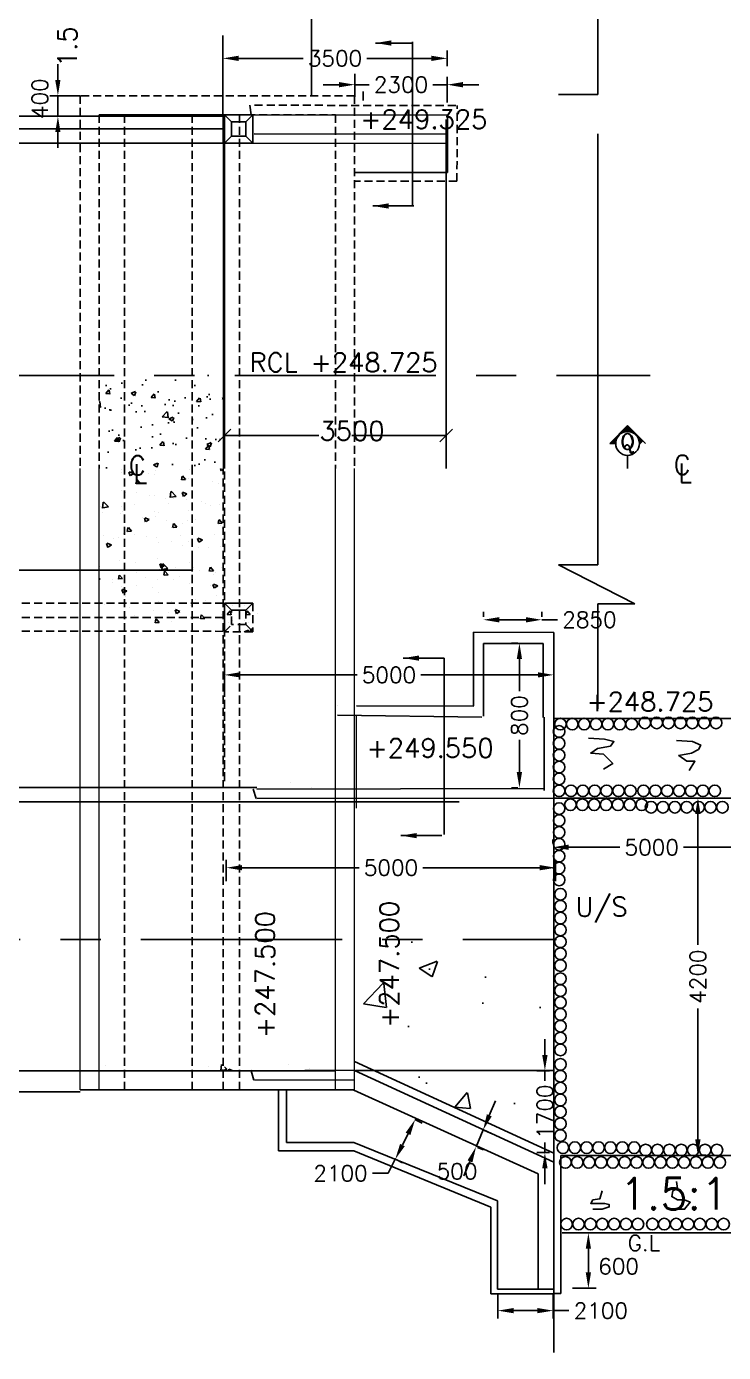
# Model space of a CAD drawing. Header units: inches. Extents: x 51525 to 54746, y 80446 to 81529.
# Drawn here: x 51832.6 to 51942.6, y 81118.7 to 81328 of the extents above; entities that cross this region are included whole.
import ezdxf
from ezdxf.enums import TextEntityAlignment as Align

# ---------------------------------------------------------------- set-up
doc = ezdxf.new("R2010")
doc.units = ezdxf.units.IN
doc.header["$MEASUREMENT"] = 0
doc.linetypes.add('CENTER', pattern=[50.8, 31.75, -6.35, 6.35, -6.35])
doc.linetypes.add('DASHED2', pattern=[9.525, 6.35, -3.175])
doc.layers.add('CENTER LINE', color=1, linetype='CENTER')
doc.layers.add('text', color=6, linetype='Continuous')
doc.styles.add('RC', font='romanc.shx')
doc.styles.add('rs', font='romans.shx')
doc.styles.get("Standard").update_dxf_attribs({"font": 'romans.shx'})
doc.dimstyles.new('ISO-25', dxfattribs={"dimtxt": 2.5, "dimasz": 2.5, "dimexe": 1.25, "dimexo": 0.625, "dimtad": 1, "dimtxsty": 'Standard', "dimcen": 2.5, "dimadec": 0, "dimazin": 0, "dimtfac": 1, "dimtmove": 0, "dimatfit": 3, "dimfxl": 1, "dimarcsym": 0})

# ---------------------------------------------------------------- blocks, each defined once
blk = doc.blocks.new('*D273')
at = {"color": 0, "lineweight": -2, "transparency": 16777216}
for p, q in [((51837.51, 81319.62), (51837.51, 81322.12)), ((51838, 81317.12), (51836.26, 81317.12)), ((51837.51, 81313.87), (51837.51, 81317.12)), ((51838.05, 81313.87), (51836.26, 81313.87)), ((51837.51, 81311.37), (51837.51, 81308.87))]:
    blk.add_line(p, q, dxfattribs=at)
at = {"color": 0, "transparency": 16777216}
for points in [[(51837.09, 81319.62), (51837.92, 81319.62), (51837.51, 81317.12)], [(51837.09, 81311.37), (51837.92, 81311.37), (51837.51, 81313.87)]]:
    blk.add_solid(points, dxfattribs=at)
at = {"color": 0, "transparency": 16777216, "insert": (51834.67, 81316.65), "char_height": 2.5, "attachment_point": 5, "rotation": 90}
blk.add_mtext('400', dxfattribs=at)
blk = doc.blocks.new('*D283')
at = {"color": 0, "lineweight": -2, "transparency": 16777216}
for p, q in [((51863.79, 81223.58), (51863.79, 81226.94)), ((51915.78, 81223.58), (51915.78, 81226.94)), ((51866.29, 81225.69), (51884.75, 81225.69)), ((51913.28, 81225.69), (51894.81, 81225.69))]:
    blk.add_line(p, q, dxfattribs=at)
at = {"color": 0, "transparency": 16777216}
for points in [[(51866.29, 81226.11), (51866.29, 81225.28), (51863.79, 81225.69)], [(51913.28, 81226.11), (51913.28, 81225.28), (51915.78, 81225.69)]]:
    blk.add_solid(points, dxfattribs=at)
at = {"color": 0, "transparency": 16777216, "insert": (51889.78, 81225.69), "char_height": 2.5, "attachment_point": 5}
blk.add_mtext('5000', dxfattribs=at)
blk = doc.blocks.new('*D286')
at = {"color": 0, "lineweight": -2, "transparency": 16777216}
for p, q in [((51915.66, 81199.1), (51915.66, 81199.73)), ((51946.86, 81199.1), (51946.86, 81199.73)), ((51918.16, 81198.48), (51926.23, 81198.48)), ((51944.36, 81198.48), (51936.29, 81198.48))]:
    blk.add_line(p, q, dxfattribs=at)
at = {"color": 0, "transparency": 16777216}
for points in [[(51918.16, 81198.9), (51918.16, 81198.06), (51915.66, 81198.48)], [(51944.36, 81198.9), (51944.36, 81198.06), (51946.86, 81198.48)]]:
    blk.add_solid(points, dxfattribs=at)
at = {"color": 0, "transparency": 16777216, "insert": (51931.26, 81198.48), "char_height": 2.5, "attachment_point": 5}
blk.add_mtext('5000', dxfattribs=at)
blk = doc.blocks.new('*D289')
at = {"color": 0, "lineweight": -2, "transparency": 16777216}
for p, q in [((51864.1, 81193.14), (51864.1, 81196.5)), ((51916.09, 81193.14), (51916.09, 81196.5)), ((51866.6, 81195.25), (51885.07, 81195.25)), ((51913.59, 81195.25), (51895.12, 81195.25))]:
    blk.add_line(p, q, dxfattribs=at)
at = {"color": 0, "transparency": 16777216}
for points in [[(51866.6, 81195.67), (51866.6, 81194.84), (51864.1, 81195.25)], [(51913.59, 81195.67), (51913.59, 81194.84), (51916.09, 81195.25)]]:
    blk.add_solid(points, dxfattribs=at)
at = {"color": 0, "transparency": 16777216, "insert": (51890.1, 81195.25), "char_height": 2.5, "attachment_point": 5}
blk.add_mtext('5000', dxfattribs=at)
blk = doc.blocks.new('*D295')
at = {"color": 0, "lineweight": -2, "transparency": 16777216}
for p, q in [((51939.14, 81206.25), (51939.79, 81206.25)), ((51938.54, 81203.75), (51938.54, 81183.08)), ((51938.54, 81152.35), (51938.54, 81173.02)), ((51939.14, 81149.85), (51939.79, 81149.85))]:
    blk.add_line(p, q, dxfattribs=at)
at = {"color": 0, "transparency": 16777216}
for points in [[(51938.12, 81203.75), (51938.96, 81203.75), (51938.54, 81206.25)], [(51938.12, 81152.35), (51938.96, 81152.35), (51938.54, 81149.85)]]:
    blk.add_solid(points, dxfattribs=at)
at = {"color": 0, "transparency": 16777216, "insert": (51938.54, 81178.05), "char_height": 2.5, "attachment_point": 5, "rotation": 90}
blk.add_mtext('4200', dxfattribs=at)
blk = doc.blocks.new('*D302')
at = {"color": 0, "lineweight": -2, "transparency": 16777216}
for p, q in [((51906.96, 81128.04), (51906.96, 81124.08)), ((51915.69, 81128.04), (51915.69, 81124.08)), ((51909.46, 81125.33), (51913.19, 81125.33)), ((51915.69, 81125.33), (51918.19, 81125.33))]:
    blk.add_line(p, q, dxfattribs=at)
at = {"color": 0, "transparency": 16777216}
for points in [[(51909.46, 81125.75), (51909.46, 81124.92), (51906.96, 81125.33)], [(51913.19, 81125.75), (51913.19, 81124.92), (51915.69, 81125.33)]]:
    blk.add_solid(points, dxfattribs=at)
at = {"color": 0, "transparency": 16777216, "insert": (51923.22, 81125.33), "char_height": 2.5, "attachment_point": 5}
blk.add_mtext('2100', dxfattribs=at)
blk = doc.blocks.new('*D305')
at = {"color": 0, "lineweight": -2, "transparency": 16777216}
for p, q in [((51904.68, 81234.87), (51904.68, 81235.64)), ((51907.18, 81234.39), (51911.39, 81234.39)), ((51913.89, 81234.87), (51913.89, 81235.64)), ((51913.89, 81234.39), (51916.39, 81234.39))]:
    blk.add_line(p, q, dxfattribs=at)
at = {"color": 0, "transparency": 16777216}
for points in [[(51907.18, 81234.81), (51907.18, 81233.97), (51904.68, 81234.39)], [(51911.39, 81234.81), (51911.39, 81233.97), (51913.89, 81234.39)]]:
    blk.add_solid(points, dxfattribs=at)
at = {"color": 0, "transparency": 16777216, "insert": (51921.42, 81234.39), "char_height": 2.5, "attachment_point": 5}
blk.add_mtext('2850', dxfattribs=at)
blk = doc.blocks.new('*D318')
at = {"color": 0, "lineweight": -2, "transparency": 16777216}
for p, q in [((51893.84, 81155.52), (51895.02, 81154.93)), ((51892.79, 81153.25), (51891.9, 81151.48)), ((51890.78, 81149.24), (51889.66, 81147.01)), ((51890.71, 81149.28), (51891.9, 81148.68)), ((51889.66, 81147.01), (51887.16, 81147.01))]:
    blk.add_line(p, q, dxfattribs=at)
at = {"color": 0, "transparency": 16777216}
for points in [[(51892.41, 81153.44), (51893.16, 81153.06), (51893.9, 81155.49)], [(51891.53, 81151.67), (51892.27, 81151.29), (51890.78, 81149.24)]]:
    blk.add_solid(points, dxfattribs=at)
at = {"color": 0, "transparency": 16777216, "insert": (51882.13, 81147.01), "char_height": 2.5, "attachment_point": 5}
blk.add_mtext('2100', dxfattribs=at)
blk = doc.blocks.new('*D319')
at = {"color": 0, "lineweight": -2, "transparency": 16777216}
for p, q in [((51905.61, 81156.16), (51906.58, 81158.47)), ((51904.64, 81153.85), (51903.53, 81151.2)), ((51904.86, 81153.76), (51905.8, 81153.37)), ((51903.75, 81151.11), (51904.68, 81150.72)), ((51902.56, 81148.9), (51901.6, 81146.59))]:
    blk.add_line(p, q, dxfattribs=at)
at = {"color": 0, "transparency": 16777216}
for points in [[(51905.23, 81156.32), (51906, 81156), (51904.64, 81153.85)], [(51902.18, 81149.06), (51902.95, 81148.74), (51903.53, 81151.2)]]:
    blk.add_solid(points, dxfattribs=at)
at = {"color": 0, "transparency": 16777216, "insert": (51900.52, 81147.33), "char_height": 2.5, "attachment_point": 5}
blk.add_mtext('500', dxfattribs=at)
blk = doc.blocks.new('*D321')
at = {"color": 0, "lineweight": -2, "transparency": 16777216}
for p, q in [((51910.14, 81230.7), (51909.12, 81230.7)), ((51910.37, 81228.2), (51910.37, 81223.11)), ((51910.37, 81210.34), (51910.37, 81215.43)), ((51910.14, 81207.84), (51909.12, 81207.84))]:
    blk.add_line(p, q, dxfattribs=at)
at = {"color": 0, "transparency": 16777216}
for points in [[(51909.95, 81228.2), (51910.78, 81228.2), (51910.37, 81230.7)], [(51909.95, 81210.34), (51910.78, 81210.34), (51910.37, 81207.84)]]:
    blk.add_solid(points, dxfattribs=at)
at = {"color": 0, "transparency": 16777216, "insert": (51910.37, 81219.27), "char_height": 2.5, "attachment_point": 5, "rotation": 90}
blk.add_mtext('800', dxfattribs=at)
blk = doc.blocks.new('*D323')
at = {"color": 0, "lineweight": -2, "transparency": 16777216}
for p, q in [((51918.75, 81137.59), (51922.51, 81137.59)), ((51921.26, 81135.09), (51921.26, 81131.36)), ((51918.75, 81128.86), (51922.51, 81128.86))]:
    blk.add_line(p, q, dxfattribs=at)
at = {"color": 0, "transparency": 16777216}
for points in [[(51920.84, 81135.09), (51921.67, 81135.09), (51921.26, 81137.59)], [(51920.84, 81131.36), (51921.67, 81131.36), (51921.26, 81128.86)]]:
    blk.add_solid(points, dxfattribs=at)
at = {"color": 0, "transparency": 16777216, "insert": (51926.03, 81132.32), "char_height": 2.5, "attachment_point": 5}
blk.add_mtext('600', dxfattribs=at)
blk = doc.blocks.new('*D340')
at = {"color": 0, "lineweight": -2, "transparency": 16777216}
for p, q in [((51914.39, 81165.7), (51914.39, 81168.2)), ((51915.1, 81163.2), (51913.14, 81163.2)), ((51914.39, 81163.2), (51914.39, 81161.59)), ((51914.39, 81150.28), (51914.39, 81151.89)), ((51915.1, 81150.28), (51913.14, 81150.28)), ((51914.39, 81147.78), (51914.39, 81145.28))]:
    blk.add_line(p, q, dxfattribs=at)
at = {"color": 0, "transparency": 16777216}
for points in [[(51913.97, 81165.7), (51914.81, 81165.7), (51914.39, 81163.2)], [(51913.97, 81147.78), (51914.81, 81147.78), (51914.39, 81150.28)]]:
    blk.add_solid(points, dxfattribs=at)
at = {"color": 0, "transparency": 16777216, "insert": (51914.39, 81156.74), "char_height": 2.5, "attachment_point": 5, "rotation": 90}
blk.add_mtext('1700', dxfattribs=at)
blk = doc.blocks.new('*D341')
at = {"color": 0, "lineweight": -2, "transparency": 16777216}
for p, q in [((51863.56, 81321.76), (51863.56, 81324.27)), ((51898.95, 81321.76), (51898.95, 81324.27)), ((51866.06, 81323.02), (51876.23, 81323.02)), ((51896.45, 81323.02), (51886.29, 81323.02))]:
    blk.add_line(p, q, dxfattribs=at)
at = {"color": 0, "transparency": 16777216}
for points in [[(51866.06, 81323.44), (51866.06, 81322.6), (51863.56, 81323.02)], [(51896.45, 81323.44), (51896.45, 81322.6), (51898.95, 81323.02)]]:
    blk.add_solid(points, dxfattribs=at)
at = {"color": 0, "transparency": 16777216, "insert": (51881.26, 81323.02), "char_height": 2.5, "attachment_point": 5}
blk.add_mtext('3500', dxfattribs=at)
blk = doc.blocks.new('*D342')
at = {"color": 0, "lineweight": -2, "transparency": 16777216}
for p, q in [((51884.38, 81318.73), (51884.38, 81320.11)), ((51898.95, 81318.73), (51898.95, 81320.11)), ((51881.88, 81318.86), (51879.38, 81318.86)), ((51884.38, 81318.86), (51886.64, 81318.86)), ((51898.95, 81318.86), (51896.7, 81318.86)), ((51901.45, 81318.86), (51903.95, 81318.86))]:
    blk.add_line(p, q, dxfattribs=at)
at = {"color": 0, "transparency": 16777216}
for points in [[(51881.88, 81319.28), (51881.88, 81318.44), (51884.38, 81318.86)], [(51901.45, 81319.28), (51901.45, 81318.44), (51898.95, 81318.86)]]:
    blk.add_solid(points, dxfattribs=at)
at = {"color": 0, "transparency": 16777216, "insert": (51891.67, 81318.86), "char_height": 2.5, "attachment_point": 5}
blk.add_mtext('2300', dxfattribs=at)

msp = doc.modelspace()

# ---------------------------------------------------------------- hatches: boundary and pattern name
h = msp.add_hatch()
h.set_pattern_fill('AR-CONC', color=256, style=0)
h.set_pattern_definition([(50, (0.172, 4.2135), (7.17260183, -0.62752135), [0.75, -8.25]), (355, (0.172, 4.2135), (-1.38751334, 7.52192134), [0.6, -6.6]), (100.4514, (0.77, 4.161), (5.7850938, 6.8943954), [0.6374019, -7.0114211]), (46.1842, (0.172, 6.2135), (10.6724105, -1.65519014), [1.125, -12.375]), (96.6356, (1.062, 6.076), (9.346627, 9.7411787), [0.9561029, -10.51713]), (351.1842, (0.172, 6.214), (9.3466195, 9.741186), [0.9, -9.9]), (21, (1.172, 5.7135), (5.96907052, -4.0261889), [0.75, -8.25]), (326, (1.172, 5.7135), (2.4331533, 7.25150045), [0.6, -6.6]), (71.4514, (1.67, 5.378), (8.4022263, 3.22530497), [0.6374019, -7.0114211]), (37.5, (0.1723, 4.2135), (0.12159855, 3.32893854), [0, -6.52, 0, -6.7, 0, -6.625]), (7.5, (0.1723, 4.2135), (2.63069537, 3.94411712), [0, -3.82, 0, -6.37, 0, -2.525]), (327.5, (-2.0577, 4.2135), (5.33822436, -0.22554872), [0, -2.5, 0, -7.8, 0, -10.35]), (317.5, (-3.0577, 4.2135), (5.8318617, 1.00104982), [0, -3.25, 0, -5.18, 0, -7.35])])
h.paths.add_polyline_path([(51844.037, 81272.936), (51863.807, 81272.936), (51863.807, 81258.259), (51844.037, 81258.259)])
h = msp.add_hatch()
h.set_pattern_fill('AR-CONC', color=256, scale=4, style=0)
h.set_pattern_definition([(50, (0, 0), (28.6904073, -2.5100854), [3, -33]), (355, (0, 0), (-5.550053, 30.087685), [2.4, -26.4]), (100.4514, (2.39, -0.21), (23.140375, 27.577582), [2.549608, -28.0456845]), (46.1842, (0, 8), (42.689642, -6.62076), [4.5, -49.5]), (96.6356, (3.557, 7.45), (37.386508, 38.964715), [3.824412, -42.06852]), (351.1842, (0, 8), (37.386478, 38.964744), [3.6, -39.6]), (21, (4, 6), (23.876282, -16.1047556), [3, -33]), (326, (4, 6), (9.732613, 29.006002), [2.4, -26.4]), (71.4514, (5.99, 4.658), (33.608905, 12.90122), [2.549608, -28.0456845]), (37.5, (0, 0), (0.4863942, 13.3157542), [0, -26.08, 0, -26.8, 0, -26.5]), (7.5, (0, 0), (10.5227815, 15.7764685), [0, -15.28, 0, -25.48, 0, -10.1]), (327.5, (-8.92, 0), (21.3528974, -0.9021949), [0, -10, 0, -31.2, 0, -41.4]), (317.5, (-12.92, 0), (23.3274468, 4.0041993), [0, -13, 0, -20.72, 0, -29.4])])
h.paths.add_polyline_path([(51884.337, 81183.921), (51915.796, 81183.921), (51916.912, 81149.836), (51884.337, 81164.654)])

# ---------------------------------------------------------------- linework, layer by layer
at = {"color": 0}
for p, q in [((51922.722, 81373.724), (51922.722, 81317.292)), ((51877.546, 81360.238), (51877.546, 81317.117)), ((51885.687, 81316.39), (51885.687, 81317.802)), ((51885.687, 81316.39), (51885.687, 81317.802)), ((51916.522, 81317.292), (51922.722, 81317.292)), ((51863.587, 81313.867), (51743.687, 81313.867)), ((51863.587, 81314.117), (51844.037, 81314.117)), ((51863.587, 81313.867), (51863.587, 81309.617)), ((51863.787, 81309.617), (51863.787, 81314.117)), ((51863.787, 81314.117), (51868.287, 81314.117)), ((51864.912, 81312.992), (51863.787, 81314.117)), ((51868.287, 81314.117), (51867.162, 81312.992)), ((51868.007, 81314.117), (51867.824, 81315.606)), ((51868.287, 81314.117), (51868.287, 81309.617)), ((51868.564, 81314.117), (51899.033, 81314.074)), ((51899.04, 81305.02), (51899.033, 81314.074)), ((51863.587, 81311.867), (51743.687, 81311.867)), ((51864.912, 81310.742), (51864.912, 81312.992)), ((51864.912, 81312.992), (51867.162, 81312.992)), ((51867.162, 81312.992), (51867.162, 81310.742)), ((51898.807, 81313.367), (51898.807, 81258.259)), ((51898.807, 81313.367), (51898.807, 81258.259)), ((51863.587, 81309.617), (51743.687, 81309.617)), ((51864.912, 81310.742), (51863.787, 81309.617)), ((51868.287, 81309.617), (51863.787, 81309.617)), ((51867.162, 81310.742), (51864.912, 81310.742)), ((51868.287, 81309.617), (51867.162, 81310.742)), ((51868.287, 81309.617), (51899.036, 81309.574)), ((51868.473, 81311.117), (51899.035, 81311.074)), ((51922.722, 81311.109), (51922.722, 81243.074)), ((51884.33, 81305.02), (51899.03, 81305.02)), ((51863.807, 81263.525), (51863.807, 81263.642)), ((51863.807, 81263.462), (51878.717, 81263.462)), ((51898.807, 81263.462), (51883.897, 81263.462)), ((51898.807, 81263.525), (51898.807, 81263.642)), ((51927.445, 81265.037), (51924.632, 81262.225)), ((51924.716, 81262.225), (51927.486, 81264.996)), ((51926.509, 81263.85), (51927.571, 81264.911)), ((51926.821, 81263.993), (51927.655, 81264.827)), ((51927.055, 81264.059), (51927.739, 81264.743)), ((51927.255, 81264.09), (51927.823, 81264.659)), ((51927.433, 81264.1), (51927.907, 81264.575)), ((51930.257, 81262.225), (51927.445, 81265.037)), ((51927.595, 81264.094), (51927.992, 81264.49)), ((51927.745, 81264.076), (51928.076, 81264.406)), ((51927.885, 81264.047), (51928.16, 81264.322)), ((51928.017, 81264.011), (51928.244, 81264.238)), ((51928.141, 81263.966), (51928.328, 81264.154)), ((51928.258, 81263.915), (51928.413, 81264.07)), ((51928.368, 81263.857), (51928.497, 81263.985)), ((51928.473, 81263.793), (51928.581, 81263.901)), ((51928.572, 81263.723), (51928.665, 81263.817)), ((51928.665, 81263.648), (51928.749, 81263.733)), ((51928.753, 81263.568), (51928.834, 81263.649)), ((51928.836, 81263.482), (51928.918, 81263.564)), ((51928.913, 81263.391), (51929.002, 81263.48)), ((51924.632, 81262.225), (51925.57, 81262.225)), ((51924.884, 81262.225), (51925.82, 81263.161)), ((51925.053, 81262.225), (51925.677, 81262.849)), ((51925.221, 81262.225), (51925.611, 81262.615)), ((51925.389, 81262.225), (51925.579, 81262.415)), ((51925.558, 81262.225), (51925.57, 81262.237)), ((51928.985, 81263.295), (51929.086, 81263.396)), ((51929.051, 81263.192), (51929.17, 81263.312)), ((51929.111, 81263.084), (51929.254, 81263.228)), ((51929.165, 81262.97), (51929.339, 81263.143)), ((51929.213, 81262.849), (51929.423, 81263.059)), ((51929.253, 81262.721), (51929.507, 81262.975)), ((51929.285, 81262.585), (51929.591, 81262.891)), ((51929.307, 81262.439), (51929.675, 81262.807)), ((51929.319, 81262.282), (51929.76, 81262.722)), ((51929.43, 81262.225), (51929.844, 81262.638)), ((51927.449, 81260.35), (51927.449, 81258.259)), ((51847.509, 81258.077), (51847.509, 81258.077)), ((51847.625, 81257.669), (51847.625, 81257.669)), ((51848.928, 81257.104), (51848.725, 81257.709)), ((51849.488, 81257.479), (51848.788, 81257.748)), ((51849.488, 81257.479), (51848.991, 81257.144)), ((51849.352, 81257.885), (51849.352, 81257.885)), ((51851.855, 81257.555), (51851.855, 81257.555)), ((51852.703, 81257.327), (51852.703, 81257.327)), ((51852.963, 81257.894), (51852.963, 81257.894)), ((51858.301, 81258.12), (51858.301, 81258.12)), ((51863.299, 81257.905), (51863.18, 81258.259)), ((51863.587, 81258.097), (51863.362, 81257.945)), ((51844.105, 81255.482), (51844.105, 81255.482)), ((51849.841, 81255.834), (51849.957, 81256.46)), ((51850.502, 81255.926), (51849.904, 81255.874)), ((51850.502, 81255.926), (51850.019, 81256.5)), ((51857.014, 81256.461), (51857.129, 81257.088)), ((51857.674, 81256.553), (51857.076, 81256.501)), ((51857.674, 81256.553), (51857.192, 81257.128)), ((51857.754, 81256.687), (51857.754, 81256.687)), ((51858.171, 81256.724), (51858.171, 81256.724)), ((51861.958, 81256.225), (51861.958, 81256.225)), ((51862.888, 81255.983), (51862.888, 81255.983)), ((51845.503, 81252.208), (51844.724, 81253.02)), ((51847.63, 81254.748), (51847.63, 81254.748)), ((51848.195, 81254.44), (51848.195, 81254.44)), ((51849.936, 81254.481), (51849.936, 81254.481)), ((51851.982, 81253.941), (51851.982, 81253.941)), ((51852.824, 81253.998), (51852.824, 81253.998)), ((51854.486, 81253.611), (51854.486, 81253.611)), ((51855.223, 81253.683), (51855.333, 81254.632)), ((51856.176, 81253.864), (51855.286, 81253.726)), ((51856.176, 81253.864), (51855.397, 81254.675)), ((51855.768, 81253.48), (51855.768, 81253.48)), ((51857.33, 81253.879), (51857.127, 81254.483)), ((51857.89, 81254.254), (51857.19, 81254.523)), ((51857.89, 81254.254), (51857.393, 81253.919)), ((51857.875, 81253.358), (51857.875, 81253.358)), ((51860.248, 81253.01), (51860.248, 81253.01)), ((51844.234, 81252.333), (51844.234, 81252.333)), ((51844.51, 81251.327), (51844.51, 81251.327)), ((51844.55, 81252.027), (51844.661, 81252.977)), ((51845.503, 81252.208), (51844.614, 81252.071)), ((51847.463, 81251.216), (51847.463, 81251.216)), ((51847.54, 81252.285), (51847.54, 81252.285)), ((51847.752, 81251.419), (51847.752, 81251.419)), ((51849.572, 81252.559), (51849.572, 81252.559)), ((51852.802, 81251.441), (51852.802, 81251.441)), ((51853.372, 81251.284), (51853.372, 81251.284)), ((51854.91, 81252.784), (51854.91, 81252.784)), ((51858.14, 81251.667), (51858.14, 81251.667)), ((51860.801, 81252.78), (51860.801, 81252.78)), ((51861.6, 81252.479), (51861.6, 81252.479)), ((51863.01, 81252.654), (51863.01, 81252.654)), ((51863.478, 81251.892), (51863.478, 81251.892)), ((51848.454, 81248.312), (51848.569, 81248.939)), ((51849.114, 81248.404), (51848.632, 81248.978)), ((51850.826, 81250.495), (51850.826, 81250.495)), ((51851.361, 81249.853), (51851.158, 81250.457)), ((51851.921, 81250.228), (51851.221, 81250.497)), ((51851.921, 81250.228), (51851.424, 81249.892)), ((51852.946, 81250.669), (51852.946, 81250.669)), ((51854.613, 81249.997), (51854.613, 81249.997)), ((51855.626, 81248.939), (51855.742, 81249.566)), ((51856.287, 81249.031), (51855.689, 81248.979)), ((51856.287, 81249.031), (51855.805, 81249.606)), ((51857.116, 81249.667), (51857.116, 81249.667)), ((51857.997, 81250.029), (51857.997, 81250.029)), ((51859.204, 81250.283), (51859.204, 81250.283)), ((51862.799, 81249.567), (51862.915, 81250.194)), ((51863.459, 81249.659), (51862.862, 81249.607)), ((51863.459, 81249.659), (51862.977, 81250.233)), ((51863.131, 81249.325), (51863.131, 81249.325)), ((51863.432, 81248.836), (51863.432, 81248.836)), ((51844.637, 81247.712), (51844.637, 81247.712)), ((51846.223, 81247.25), (51846.223, 81247.25)), ((51847.141, 81247.383), (51847.141, 81247.383)), ((51847.874, 81248.09), (51847.874, 81248.09)), ((51849.114, 81248.404), (51848.516, 81248.352)), ((51849.553, 81247.785), (51849.553, 81247.785)), ((51851.561, 81247.476), (51851.561, 81247.476)), ((51853.068, 81247.341), (51853.068, 81247.341)), ((51855.385, 81246.784), (51855.385, 81246.784)), ((51856.9, 81247.701), (51856.9, 81247.701)), ((51859.763, 81246.627), (51859.56, 81247.232)), ((51860.323, 81247.003), (51859.623, 81247.271)), ((51860.323, 81247.003), (51859.826, 81246.667)), ((51862.238, 81247.927), (51862.238, 81247.927)), ((51845.392, 81245.827), (51845.189, 81246.431)), ((51845.952, 81246.202), (51845.252, 81246.471)), ((51845.952, 81246.202), (51845.455, 81245.866)), ((51847.995, 81244.761), (51847.995, 81244.761)), ((51853.456, 81246.551), (51853.456, 81246.551)), ((51857.244, 81246.053), (51857.244, 81246.053)), ((51858.119, 81246.7), (51858.119, 81246.7)), ((51858.687, 81245.118), (51858.687, 81242.034)), ((51859.747, 81245.723), (51859.747, 81245.723)), ((51861.217, 81245.782), (51861.217, 81245.782)), ((51863.253, 81245.996), (51863.253, 81245.996)), ((51844.134, 81242.819), (51844.134, 81242.819)), ((51847.268, 81243.768), (51847.268, 81243.768)), ((51849.772, 81243.439), (51849.772, 81243.439)), ((51853.189, 81244.012), (51853.189, 81244.012)), ((51853.794, 81242.601), (51853.591, 81243.206)), ((51854.354, 81242.976), (51853.654, 81243.245)), ((51854.354, 81242.976), (51853.857, 81242.641)), ((51853.897, 81242.286), (51854.008, 81243.236)), ((51854.85, 81242.467), (51854.071, 81243.279)), ((51856.087, 81242.607), (51856.087, 81242.607)), ((51858.24, 81243.371), (51858.24, 81243.371)), ((51858.847, 81242.591), (51858.847, 81242.591)), ((51861.411, 81242.045), (51861.527, 81242.672)), ((51862.072, 81242.137), (51861.59, 81242.712)), ((51863.375, 81242.667), (51863.375, 81242.667)), ((51916.522, 81243.074), (51922.722, 81243.074)), ((51916.522, 81243.074), (51928.581, 81236.892)), ((51858.687, 81242.214), (51826.152, 81242.214)), ((51844.178, 81240.812), (51844.037, 81240.959)), ((51844.178, 81240.812), (51844.037, 81240.79)), ((51846.062, 81240.797), (51846.062, 81240.797)), ((51847.066, 81240.79), (51847.182, 81241.417)), ((51847.727, 81240.882), (51847.129, 81240.83)), ((51847.727, 81240.882), (51847.244, 81241.457)), ((51848.117, 81241.432), (51848.117, 81241.432)), ((51848.171, 81242.14), (51848.171, 81242.14)), ((51849.966, 81241.818), (51849.966, 81241.818)), ((51851.4, 81241.022), (51851.4, 81241.022)), ((51853.311, 81240.683), (51853.311, 81240.683)), ((51853.509, 81242.366), (51853.509, 81242.366)), ((51854.85, 81242.467), (51853.961, 81242.329)), ((51854.239, 81241.417), (51854.354, 81242.044)), ((51854.899, 81241.509), (51854.301, 81241.457)), ((51854.899, 81241.509), (51854.417, 81242.084)), ((51855.798, 81240.817), (51855.798, 81240.817)), ((51856.739, 81241.248), (51856.739, 81241.248)), ((51859.874, 81242.109), (51859.874, 81242.109)), ((51862.072, 81242.137), (51861.474, 81242.085)), ((51862.077, 81241.474), (51862.077, 81241.474)), ((51862.378, 81241.779), (51862.378, 81241.779)), ((51846.112, 81240.323), (51846.112, 81240.323)), ((51847.57, 81239.622), (51847.57, 81239.622)), ((51847.825, 81238.575), (51847.622, 81239.179)), ((51848.037, 81239.084), (51847.685, 81239.219)), ((51848.037, 81238.715), (51847.888, 81238.615)), ((51848.385, 81238.95), (51848.037, 81239.084)), ((51848.385, 81238.95), (51848.037, 81238.715)), ((51849.899, 81239.824), (51849.899, 81239.824)), ((51852.402, 81239.494), (51852.402, 81239.494)), ((51853.402, 81238.621), (51853.402, 81238.621)), ((51858.362, 81240.042), (51858.362, 81240.042)), ((51858.718, 81238.663), (51858.718, 81238.663)), ((51861.63, 81239.816), (51861.63, 81239.816)), ((51862.196, 81239.376), (51861.994, 81239.98)), ((51862.757, 81239.751), (51862.056, 81240.02)), ((51862.757, 81239.751), (51862.259, 81239.416)), ((51863.496, 81239.338), (51863.496, 81239.338)), ((51844.822, 81236.832), (51844.822, 81236.832)), ((51848.238, 81238.103), (51848.238, 81238.103)), ((51848.742, 81236.379), (51848.742, 81236.379)), ((51850.16, 81237.057), (51850.16, 81237.057)), ((51853.432, 81237.354), (51853.432, 81237.354)), ((51855.498, 81237.283), (51855.498, 81237.283)), ((51858.483, 81236.714), (51858.483, 81236.714)), ((51859.233, 81237.62), (51859.233, 81237.62)), ((51860.837, 81237.508), (51860.837, 81237.508)), ((51862.505, 81238.164), (51862.505, 81238.164)), ((51865.065, 81236.619), (51865.065, 81236.619)), ((51867.009, 81236.619), (51867.009, 81236.619)), ((51922.722, 81236.892), (51928.581, 81236.892)), ((51922.722, 81236.892), (51922.722, 81220.322)), ((51848.36, 81234.775), (51848.36, 81234.775)), ((51849.582, 81235.122), (51849.582, 81235.122)), ((51852.53, 81235.88), (51852.53, 81235.88)), ((51852.851, 81233.895), (51852.967, 81234.522)), ((51853.512, 81233.988), (51853.03, 81234.562)), ((51855.033, 81235.55), (51855.033, 81235.55)), ((51856.227, 81235.35), (51856.025, 81235.954)), ((51856.787, 81235.725), (51856.087, 81235.994)), ((51856.787, 81235.725), (51856.29, 81235.389)), ((51860.024, 81234.523), (51860.14, 81235.15)), ((51860.684, 81234.615), (51860.086, 81234.563)), ((51860.684, 81234.615), (51860.202, 81235.19)), ((51861.348, 81234.719), (51861.348, 81234.719)), ((51863.262, 81235.26), (51863.262, 81235.26)), ((51864.217, 81235.243), (51864.699, 81235.817)), ((51864.217, 81235.243), (51864.815, 81235.19)), ((51864.877, 81235.15), (51864.762, 81235.777)), ((51865.136, 81234.22), (51865.136, 81234.22)), ((51866.938, 81234.22), (51866.938, 81234.22)), ((51867.197, 81235.15), (51867.312, 81235.777)), ((51867.857, 81235.243), (51867.259, 81235.19)), ((51867.857, 81235.243), (51867.375, 81235.817)), ((51869.024, 81235.338), (51869.024, 81235.338)), ((51853.512, 81233.988), (51852.914, 81233.935)), ((51853.554, 81234.025), (51853.554, 81234.025)), ((51855.414, 81234.121), (51855.414, 81234.121)), ((51863.952, 81232.624), (51863.952, 81232.624)), ((51864.435, 81233.891), (51864.435, 81233.891)), ((51866.909, 81232.509), (51867.584, 81232.768)), ((51867.574, 81232.509), (51867.647, 81232.729)), ((51867.639, 81233.891), (51867.639, 81233.891)), ((51867.877, 81232.726), (51867.972, 81232.824)), ((51867.877, 81232.726), (51868.105, 81232.691)), ((51867.972, 81232.824), (51868.267, 81233.132)), ((51868.105, 81232.691), (51868.267, 81232.666)), ((51915.784, 81232.385), (51915.796, 81206.211)), ((51881.671, 81220.808), (51881.657, 81220.808)), ((51903.155, 81220.773), (51884.671, 81220.805)), ((51904.436, 81219.025), (51881.661, 81219.311)), ((51914.263, 81219.025), (51914.272, 81207.448)), ((51868.341, 81207.653), (51868.791, 81206.164)), ((51868.457, 81207.767), (51868.457, 81207.767)), ((51868.901, 81207.653), (51914.272, 81207.74)), ((51874.27, 81208.666), (51874.27, 81208.666)), ((51877.613, 81207.956), (51877.613, 81207.956)), ((51868.903, 81206.153), (51915.796, 81206.238)), ((51881.337, 81176.368), (51881.323, 81176.368)), ((51881.337, 81163.213), (51844.037, 81163.213)), ((51845.057, 81163.97), (51845.057, 81163.97)), ((51858.605, 81164.088), (51858.605, 81164.088)), ((51861.246, 81163.823), (51861.246, 81163.823)), ((51863.244, 81163.249), (51863.354, 81164.198)), ((51863.587, 81163.335), (51863.307, 81163.292)), ((51863.587, 81164.065), (51863.418, 81164.242)), ((51864.102, 81163.528), (51863.807, 81163.836)), ((51863.968, 81163.394), (51863.807, 81163.369)), ((51864.197, 81163.43), (51863.968, 81163.394)), ((51864.197, 81163.43), (51864.102, 81163.528)), ((51864.5, 81163.213), (51864.427, 81163.432)), ((51865.165, 81163.213), (51864.49, 81163.472)), ((51868.007, 81163.213), (51868.457, 81161.724)), ((51868.122, 81163.327), (51868.122, 81163.327)), ((51868.566, 81163.213), (51884.383, 81163.271)), ((51873.936, 81164.226), (51873.936, 81164.226)), ((51877.279, 81163.517), (51877.279, 81163.517)), ((51868.569, 81161.713), (51884.23, 81161.771)), ((51884.337, 81160.213), (51841.037, 81160.213))]:
    msp.add_line(p, q, dxfattribs=at)
for p, q in [((51863.561, 81313.944), (51863.561, 81326.614)), ((51893.484, 81325.646), (51893.484, 81299.718)), ((51884.38, 81316.97), (51884.38, 81320.563)), ((51898.954, 81316.024), (51898.954, 81319.806)), ((51841.037, 81317.117), (51837.508, 81317.117)), ((51903.104, 81220.83), (51903.104, 81232.446)), ((51903.104, 81232.446), (51915.784, 81232.385)), ((51904.68, 81219.197), (51904.68, 81230.663)), ((51904.68, 81230.663), (51914.12, 81230.663)), ((51914.12, 81230.663), (51914.12, 81218.953)), ((51898.472, 81228.322), (51898.472, 81200.494)), ((51947.008, 81218.819), (51915.888, 81218.819)), ((51609.632, 81207.926), (51868.903, 81207.926)), ((51900.858, 81205.649), (51570.551, 81205.649)), ((51915.796, 81206.211), (51915.796, 81200.331)), ((51915.796, 81206.211), (51954.54, 81206.211)), ((51915.796, 81200.331), (51915.796, 81118.727)), ((51844.037, 81163.213), (51603.045, 81163.213)), ((51884.337, 81164.654), (51915.796, 81150.186)), ((51884.337, 81163.243), (51915.796, 81148.781)), ((51884.502, 81163.23), (51915.733, 81163.23)), ((51646.337, 81159.858), (51841.037, 81159.858)), ((51872.324, 81160.313), (51872.324, 81150.58)), ((51873.586, 81151.872), (51873.586, 81160.313)), ((51884.213, 81160.146), (51913.311, 81146.908)), ((51872.324, 81150.58), (51884.213, 81150.58)), ((51884.213, 81151.872), (51873.586, 81151.872)), ((51906.923, 81142.652), (51884.213, 81151.872)), ((51884.213, 81150.58), (51905.842, 81141.691)), ((51915.796, 81148.781), (51915.796, 81128.704)), ((51916.912, 81149.836), (51916.912, 81128.017)), ((51916.912, 81149.836), (51954.521, 81149.836)), ((51913.311, 81146.908), (51913.311, 81128.704)), ((51906.923, 81128.704), (51906.923, 81142.652)), ((51905.842, 81141.691), (51905.842, 81127.98)), ((51917.118, 81137.613), (51947.008, 81137.613)), ((51905.842, 81127.98), (51915.796, 81127.98)), ((51915.796, 81128.704), (51906.923, 81128.704)), ((51916.912, 81128.017), (51915.861, 81128.017))]:
    msp.add_line(p, q)
at = {"color": 0, "linetype": 'DASHED2', "ltscale": 0.2}
for p, q in [((51884.337, 81317.117), (51841.037, 81317.117)), ((51841.037, 81317.117), (51841.037, 81258.259)), ((51884.337, 81317.117), (51884.337, 81258.259)), ((51844.037, 81314.117), (51844.037, 81258.259)), ((51848.037, 81314.117), (51848.037, 81258.259)), ((51858.687, 81314.117), (51858.687, 81258.259)), ((51863.587, 81314.117), (51881.337, 81314.117)), ((51866.187, 81314.117), (51866.187, 81258.259)), ((51868.566, 81315.617), (51900.532, 81315.575)), ((51881.337, 81314.117), (51881.337, 81258.259)), ((51900.51, 81303.613), (51900.532, 81315.575)), ((51900.51, 81303.613), (51884.306, 81303.631)), ((51848.037, 81160.184), (51848.037, 81258.259)), ((51858.687, 81160.184), (51858.687, 81258.259)), ((51863.587, 81160.184), (51863.587, 81258.259)), ((51863.807, 81208.894), (51863.807, 81258.259)), ((51866.187, 81160.184), (51866.187, 81258.259)), ((51863.587, 81237.009), (51743.687, 81237.009)), ((51863.787, 81237.009), (51863.787, 81208.894)), ((51868.287, 81237.009), (51863.787, 81237.009)), ((51864.912, 81235.884), (51863.787, 81237.009)), ((51863.787, 81237.009), (51864.912, 81235.884)), ((51863.787, 81232.509), (51863.787, 81237.009)), ((51863.787, 81237.009), (51868.287, 81237.009)), ((51868.287, 81237.009), (51867.162, 81235.884)), ((51867.162, 81235.884), (51868.287, 81237.009)), ((51868.287, 81237.009), (51868.287, 81232.509)), ((51863.587, 81234.759), (51743.687, 81234.759)), ((51867.162, 81235.884), (51864.912, 81235.884)), ((51864.912, 81233.634), (51864.912, 81235.884)), ((51864.912, 81235.884), (51867.162, 81235.884)), ((51867.162, 81235.884), (51867.162, 81233.634)), ((51863.587, 81232.566), (51743.467, 81232.759)), ((51863.787, 81232.509), (51864.912, 81233.634)), ((51868.287, 81232.509), (51863.787, 81232.509)), ((51867.162, 81233.634), (51864.912, 81233.634)), ((51867.162, 81233.634), (51868.287, 81232.509)), ((51863.787, 81163.213), (51868.287, 81163.213))]:
    msp.add_line(p, q, dxfattribs=at)
at = {"color": 0, "lineweight": 0}
for p, q in [((51863.587, 81314.117), (51863.587, 81258.259)), ((51863.807, 81314.117), (51863.807, 81258.259)), ((51841.037, 81160.184), (51841.037, 81258.259)), ((51844.037, 81160.184), (51844.037, 81258.259)), ((51881.337, 81160.184), (51881.337, 81258.259)), ((51884.337, 81160.184), (51884.337, 81258.259)), ((51884.671, 81204.653), (51884.671, 81219.307)), ((51884.337, 81160.213), (51884.337, 81174.867))]:
    msp.add_line(p, q, dxfattribs=at)
at = {"color": 0, "linetype": 'ByBlock', "lineweight": -2}
for p, q in [((51864.807, 81264.462), (51862.807, 81262.462)), ((51897.807, 81262.462), (51899.807, 81264.462)), ((51858.597, 81242.124), (51858.777, 81242.304))]:
    msp.add_line(p, q, dxfattribs=at)
for points in [[(51921.253, 81215.717), (51923.813, 81215.534), (51925.276, 81215.169), (51924.727, 81214.438), (51922.716, 81214.072), (51921.618, 81213.341), (51923.63, 81213.158), (51925.093, 81211.696), (51923.63, 81210.783)], [(51935.151, 81215.351), (51937.711, 81215.169), (51938.991, 81214.62), (51938.626, 81213.889), (51937.528, 81213.341), (51935.517, 81212.976), (51936.797, 81212.062), (51938.077, 81212.062), (51937.163, 81210.6)], [(51921.984, 81141.338), (51923.447, 81141.338), (51924.544, 81141.704), (51924.544, 81142.069), (51923.813, 81142.252), (51922.898, 81142.252), (51921.618, 81142.252), (51921.984, 81142.8), (51923.081, 81142.983), (51923.447, 81144.262)], [(51934.785, 81141.338), (51936.431, 81141.338), (51937.346, 81142.435), (51936.431, 81142.8), (51935.334, 81142.8), (51934.42, 81143.349), (51934.602, 81144.262), (51935.334, 81144.628), (51935.151, 81145.724)]]:
    msp.add_lwpolyline(points)
at = {"color": 0}
msp.add_circle((51927.445, 81262.225), 1.875, dxfattribs=at)
for centre in [(51916.638, 81216.762), (51916.837, 81217.919), (51918.712, 81217.919), (51920.587, 81217.919), (51922.462, 81217.919), (51924.337, 81217.919), (51926.212, 81217.919), (51928.087, 81217.919), (51930.161, 81218.118), (51932.036, 81218.118), (51933.911, 81218.118), (51935.786, 81218.118), (51937.661, 81218.118), (51939.536, 81218.118), (51941.411, 81218.118), (51916.638, 81214.887), (51916.638, 81213.012), (51916.638, 81211.137), (51916.638, 81209.262), (51916.638, 81207.387), (51916.638, 81207.387), (51918.513, 81207.387), (51920.388, 81207.387), (51922.263, 81207.387), (51924.138, 81207.387), (51926.013, 81207.387), (51927.888, 81207.387), (51929.962, 81207.387), (51931.837, 81207.387), (51933.712, 81207.387), (51935.587, 81207.387), (51937.462, 81207.387), (51939.337, 81207.387), (51941.212, 81207.387), (51916.644, 81204.579), (51918.428, 81205.201), (51920.303, 81205.201), (51922.178, 81205.201), (51924.053, 81205.201), (51925.928, 81205.201), (51927.803, 81205.201), (51929.678, 81205.201), (51931.156, 81204.803), (51933.031, 81204.803), (51934.906, 81204.803), (51936.781, 81204.803), (51938.656, 81204.803), (51940.531, 81204.803), (51942.406, 81204.803), (51916.644, 81202.704), (51916.644, 81200.829), (51916.644, 81198.954), (51916.644, 81197.079), (51916.644, 81195.204), (51916.644, 81193.329), (51916.843, 81191.055), (51916.843, 81189.18), (51916.843, 81187.305), (51916.843, 81185.43), (51916.843, 81183.555), (51916.843, 81181.68), (51916.843, 81179.805), (51916.843, 81177.731), (51916.843, 81175.856), (51916.843, 81173.981), (51916.843, 81172.106), (51916.843, 81170.231), (51916.843, 81168.356), (51916.843, 81166.481), (51916.843, 81164.207), (51916.843, 81162.332), (51916.843, 81160.457), (51916.843, 81158.582), (51916.843, 81156.707), (51916.843, 81154.832), (51916.843, 81152.957), (51917.238, 81151.056), (51919.113, 81151.056), (51920.988, 81151.056), (51922.863, 81151.056), (51924.738, 81151.056), (51926.613, 81151.056), (51928.488, 81151.056), (51930.298, 81150.683), (51932.173, 81150.683), (51934.048, 81150.683), (51935.923, 81150.683), (51937.798, 81150.683), (51939.673, 81150.683), (51941.548, 81150.683), (51917.624, 81148.735), (51919.499, 81148.735), (51921.374, 81148.735), (51923.249, 81148.735), (51925.124, 81148.735), (51926.999, 81148.735), (51928.874, 81148.735), (51930.759, 81148.735), (51932.634, 81148.735), (51934.509, 81148.735), (51936.384, 81148.735), (51938.259, 81148.735), (51940.134, 81148.735), (51942.009, 81148.735), (51917.823, 81138.99), (51919.698, 81138.99), (51921.573, 81138.99), (51923.448, 81138.99), (51925.323, 81138.99), (51927.198, 81138.99), (51929.073, 81138.99), (51931.356, 81138.99), (51933.231, 81138.99), (51935.106, 81138.99), (51936.981, 81138.99), (51938.856, 81138.99), (51940.731, 81138.99), (51942.606, 81138.99)]:
    msp.add_circle(centre, 0.917)
at = {"layer": 'CENTER LINE', "color": 0}
for p, q in [((51560.632, 81272.936), (51931.034, 81272.936)), ((51545.824, 81183.921), (51916.227, 81183.921))]:
    msp.add_line(p, q, dxfattribs=at)

# ---------------------------------------------------------------- texts
at = {"color": 0}
msp.add_text('1.5 :  1', height=3, rotation=90, dxfattribs=at).set_placement((51840.481, 81321.646))
msp.add_text('3500', height=3, dxfattribs=at).set_placement((51878.807, 81262.712))
at = {"attachment_point": 1, "style": 'rs'}
for s, insert, char_height, width in [('1.5:1', (51926.19, 81146.273), 5, 6.03488), ('G.L', (51927.454, 81137.257), 2.5, 22.22191)]:
    msp.add_mtext(s, dxfattribs=dict(at, insert=insert, char_height=char_height, width=width))
at = {"color": 0, "style": 'RC'}
msp.add_attdef('Q', text='A', height=2.5, dxfattribs=at).set_placement((51927.445, 81262.225), align=Align.MIDDLE)
at = {"layer": 'text', "color": 0, "style": 'rs'}
for s, p in [('+249.325', (51885.258, 81311.904)), ('RCL +248.725', (51867.768, 81273.522)), ('C', (51848.691, 81257.248)), ('C', (51934.703, 81257.337)), ('L', (51849.426, 81255.962)), ('L', (51935.438, 81256.052)), (' +248.725', (51918.89, 81219.98)), (' +249.550', (51884.186, 81212.643)), ('U/S', (51919.235, 81187.588))]:
    msp.add_text(s, height=3, dxfattribs=at).set_placement(p)
for p in [(51891.311, 81167.911), (51871.719, 81166.293)]:
    msp.add_text(' +247.500', height=3, rotation=90, dxfattribs=at).set_placement(p)

# ---------------------------------------------------------------- dimensions: what is measured, and where the dimension line sits
for base, p1, p2, text, picture, middle in [((51898.954, 81323.021), (51863.561, 81321.13), (51898.954, 81321.13), '3500', '*D341', (51881.257, 81323.021)), ((51898.954, 81318.861), (51884.38, 81318.105), (51898.954, 81318.105), '2300', '*D342', (51891.667, 81318.861)), ((51913.886, 81234.388), (51904.68, 81234.248), (51913.886, 81234.248), '2850', '*D305', (51921.416, 81234.388)), ((51915.782, 81225.692), (51863.787, 81222.952), (51915.782, 81222.952), '5000', '*D283', (51889.785, 81225.692)), ((51946.865, 81198.479), (51915.663, 81198.479), (51946.865, 81198.479), '5000', '*D286', (51931.264, 81198.479)), ((51916.093, 81195.252), (51864.098, 81192.511), (51916.093, 81192.511), '5000', '*D289', (51890.095, 81195.252)), ((51915.686, 81125.333), (51906.96, 81128.662), (51915.686, 81128.662), '2100', '*D302', (51923.216, 81125.333))]:
    dim = msp.add_linear_dim(base=base, p1=p1, p2=p2, text=text, dimstyle='ISO-25', override={"dimtad": 0, "dimtoh": 1})
    dim.commit()
    dim.dimension.update_dxf_attribs({"geometry": picture, "text_midpoint": middle})
for base, p1, p2, angle, text, picture, middle, dimtype in [((51837.508, 81317.117), (51838.678, 81313.867), (51838.627, 81317.117), 90, '400', '*D273', (51834.674, 81316.646), 160), ((51903.531, 81151.202), (51904.285, 81154.006), (51903.172, 81151.353), 247.23218, '500', '*D319', (51900.517, 81147.331), 161), ((51921.255, 81128.862), (51918.124, 81137.59), (51918.124, 81128.862), 90, '600', '*D323', (51926.035, 81132.321), 160)]:
    dim = msp.add_linear_dim(base=base, p1=p1, p2=p2, angle=angle, text=text, dimstyle='ISO-25', override={"dimtad": 0, "dimtoh": 1, "dimtmove": 2})
    dim.commit()
    dim.dimension.update_dxf_attribs({"geometry": picture, "text_midpoint": middle, "dimtype": dimtype})
for base, p1, p2, text, picture, middle in [((51910.367, 81207.836), (51910.764, 81230.698), (51910.764, 81207.836), '800', '*D321', (51910.367, 81219.267)), ((51938.539, 81149.845), (51938.516, 81206.253), (51938.516, 81149.845), '4200', '*D295', (51938.539, 81178.049)), ((51914.391, 81150.278), (51915.729, 81163.202), (51915.729, 81150.278), '1700', '*D340', (51914.391, 81156.74))]:
    dim = msp.add_linear_dim(base=base, p1=p1, p2=p2, angle=90, text=text, dimstyle='ISO-25', override={"dimtad": 0, "dimtoh": 1})
    dim.commit()
    dim.dimension.update_dxf_attribs({"geometry": picture, "text_midpoint": middle})
dim = msp.add_aligned_dim(p1=(51893.28, 81155.799), p2=(51890.156, 81149.556), distance=0.698, text='2100', dimstyle='ISO-25', override={"dimtad": 0, "dimtoh": 1})
dim.commit()
dim.dimension.update_dxf_attribs({"geometry": '*D318', "text_midpoint": (51882.132, 81147.008)})

# ---------------------------------------------------------------- leaders
for points in [[(51887.625, 81325.437), (51893.484, 81325.437)], [(51887.206, 81299.718), (51893.694, 81299.718)], [(51892.02, 81228.342), (51898.507, 81228.342)], [(51891.657, 81200.318), (51898.145, 81200.318)]]:
    msp.add_leader(points, dimstyle='ISO-25', override={"dimgap": 0.625, "dimtad": 0, "dimtoh": 1})

doc.saveas('drawing.dxf')
